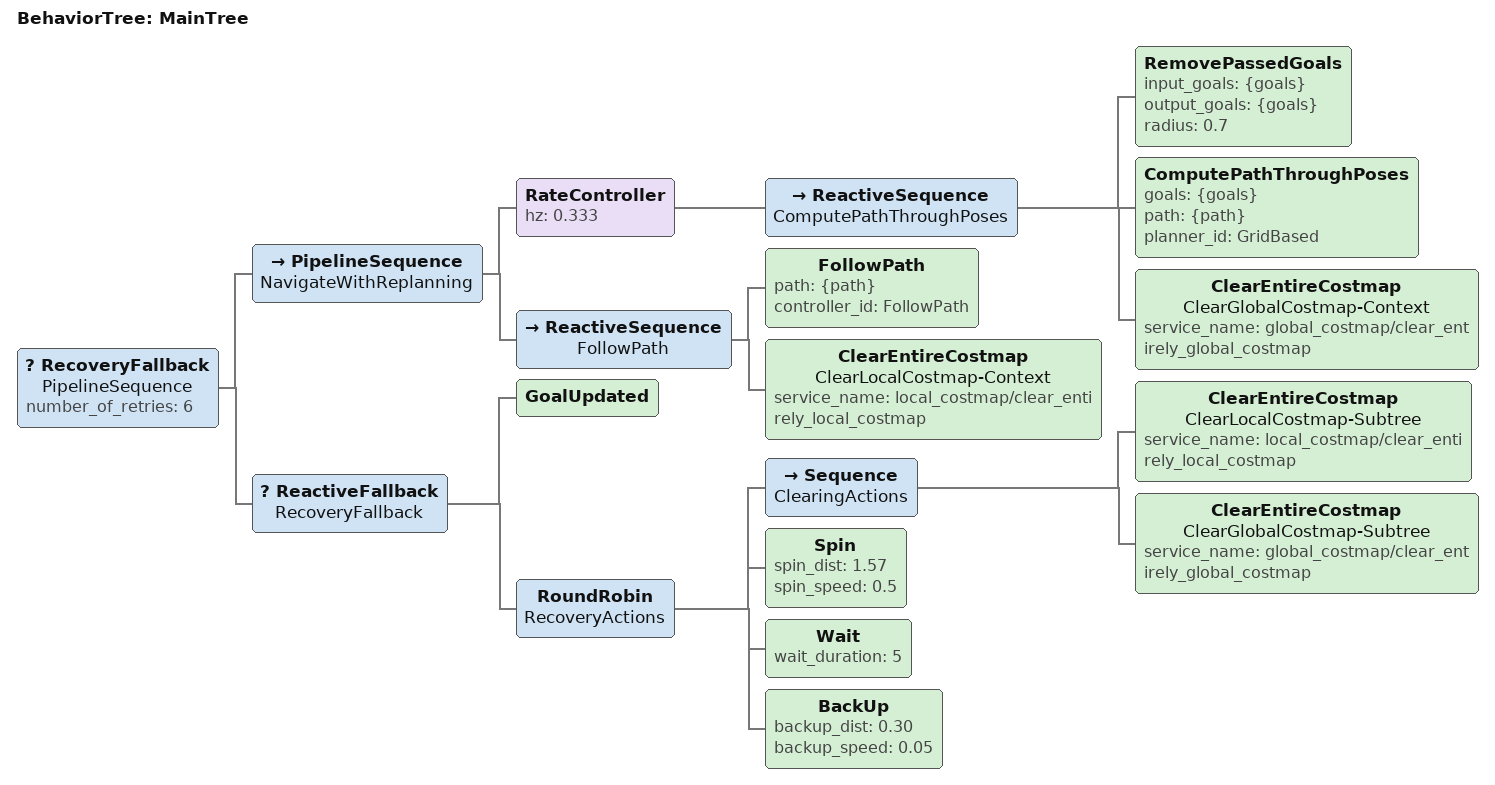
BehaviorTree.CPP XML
<?xml version="1.0"?>
<!--
  Updated for ROS2 Humble. Uses RecoveryFallback instead of deprecated RecoveryNode.
-->
<root main_tree_to_execute="MainTree">
  <BehaviorTree ID="MainTree">
    <RecoveryFallback name="PipelineSequence" number_of_retries="6">
      <PipelineSequence name="NavigateWithReplanning">
        <!-- Global Planning at 0.333 Hz (3 seconds) -->
        <RateController hz="0.333">
          <ReactiveSequence name="ComputePathThroughPoses">
            <RemovePassedGoals input_goals="{goals}" output_goals="{goals}" radius="0.7"/>
            <ComputePathThroughPoses goals="{goals}" path="{path}" planner_id="GridBased"/>
            <ClearEntireCostmap name="ClearGlobalCostmap-Context" service_name="global_costmap/clear_entirely_global_costmap"/>
          </ReactiveSequence>
        </RateController>

        <!-- Local Control -->
        <ReactiveSequence name="FollowPath">
          <FollowPath path="{path}" controller_id="FollowPath"/>
          <ClearEntireCostmap name="ClearLocalCostmap-Context" service_name="local_costmap/clear_entirely_local_costmap"/>
        </ReactiveSequence>
      </PipelineSequence>

      <!-- Recovery Actions -->
      <ReactiveFallback name="RecoveryFallback">
        <GoalUpdated/>
        <RoundRobin name="RecoveryActions">
          <Sequence name="ClearingActions">
            <ClearEntireCostmap name="ClearLocalCostmap-Subtree" service_name="local_costmap/clear_entirely_local_costmap"/>
            <ClearEntireCostmap name="ClearGlobalCostmap-Subtree" service_name="global_costmap/clear_entirely_global_costmap"/>
          </Sequence>
          <Spin spin_dist="1.57" spin_speed="0.5"/>
          <Wait wait_duration="5"/>
          <BackUp backup_dist="0.30" backup_speed="0.05"/>
        </RoundRobin>
      </ReactiveFallback>
    </RecoveryFallback>
  </BehaviorTree>
</root>
